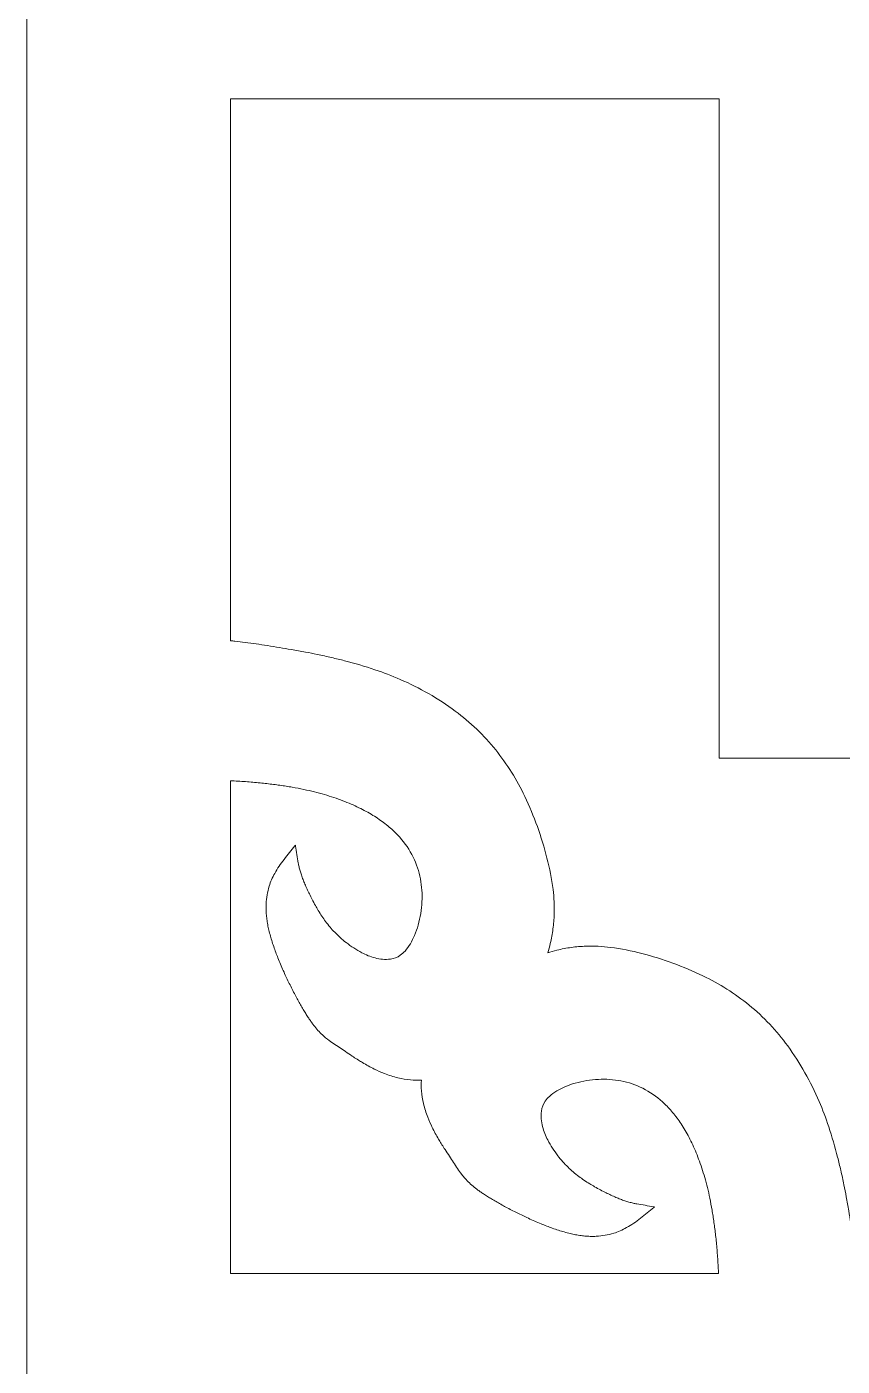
# Model space of a CAD drawing. Header units: centimetres. Extents: x -10 to 9.2, y -12 to 12.7.
# Drawn here: x 0.001 to 1.85, y -2.689 to 0.348 of the extents above; entities that cross this region are included whole.
import ezdxf

# ---------------------------------------------------------------- set-up
doc = ezdxf.new("R2010")
doc.units = ezdxf.units.CM
doc.header["$MEASUREMENT"] = 0
doc.layers.add('layer 1', color=7, linetype='Continuous')

msp = doc.modelspace()

# ---------------------------------------------------------------- linework, layer by layer
at = {"layer": 'layer 1', "color": 242, "lineweight": 9}
for points, knots in [([(9.19904, 12.67695), (9.19904, 4.45748), (9.19904, -3.76202), (9.19904, -11.9815), (9.19904, -11.9815), (6.13291, -11.9815), (3.06675, -11.9815), (0.00061, -11.9815), (0.00061, -11.9815), (0.00061, -3.76202), (0.00061, 4.45748), (0.00061, 12.67695), (0.00061, 12.67695), (3.06675, 12.67695), (6.13291, 12.67695), (9.19904, 12.67695)], [0, 0, 0, 0, 0.2, 0.2, 0.2, 0.2, 0.4, 0.4, 0.4, 0.4, 0.6, 0.6, 0.6, 0.6, 1, 1, 1, 1]), ([(1.18213, -1.75183), (1.18901, -1.74966), (1.19601, -1.74772), (1.20299, -1.74601), (1.20299, -1.74601), (1.21381, -1.74338), (1.22472, -1.74131), (1.23572, -1.73981), (1.23572, -1.73981), (1.24678, -1.7383), (1.25788, -1.73735), (1.26902, -1.73698), (1.26902, -1.73698), (1.28765, -1.73637), (1.30625, -1.73728), (1.32469, -1.7397), (1.32469, -1.7397), (1.34853, -1.74282), (1.37217, -1.74741), (1.3955, -1.75346), (1.3955, -1.75346), (1.4433, -1.76585), (1.48974, -1.78283), (1.5343, -1.80423), (1.5343, -1.80423), (1.57164, -1.82217), (1.60664, -1.84437), (1.63884, -1.87054), (1.63884, -1.87054), (1.67193, -1.89743), (1.7013, -1.92843), (1.72643, -1.96298), (1.72643, -1.96298), (1.75488, -2.00211), (1.77877, -2.0442), (1.79773, -2.08878), (1.79773, -2.08878), (1.80575, -2.10762), (1.81304, -2.12678), (1.81943, -2.14621), (1.81943, -2.14621), (1.82704, -2.16914), (1.83379, -2.19233), (1.83977, -2.21573), (1.83977, -2.21573), (1.84228, -2.22551), (1.84462, -2.23531), (1.84688, -2.24515), (1.84688, -2.24515), (1.84937, -2.25606), (1.85175, -2.26702), (1.85398, -2.278), (1.85398, -2.278), (1.85583, -2.28699), (1.85758, -2.296), (1.85929, -2.30503), (1.85929, -2.30503), (1.86131, -2.31571), (1.86322, -2.32638), (1.86505, -2.33708), (1.86505, -2.33708), (1.86802, -2.35524), (1.87095, -2.37341), (1.87387, -2.39155), (1.87387, -2.39155), (1.8752, -2.40027), (1.87646, -2.40897), (1.87767, -2.41771), (1.87767, -2.41771), (1.87879, -2.42591), (1.87986, -2.43415), (1.88089, -2.44242), (1.88089, -2.44242), (1.88191, -2.45042), (1.88284, -2.45841), (1.88375, -2.46643), (1.88375, -2.46643), (1.88419, -2.47059), (1.88464, -2.47476), (1.88507, -2.47893), (1.88507, -2.47893), (2.25821, -2.47893), (2.63128, -2.47893), (3.00439, -2.47893), (3.00439, -2.47893), (3.00439, -2.08957), (3.00439, -1.7002), (3.00439, -1.31083), (3.00439, -1.31083), (2.53278, -1.31083), (2.06114, -1.31083), (1.58956, -1.31083), (1.58956, -1.31083), (1.58372, -1.31083), (1.57792, -1.31083), (1.57214, -1.31083), (1.57214, -1.31083), (1.57187, -1.31083), (1.5716, -1.31083), (1.57132, -1.31083), (1.57132, -1.31083), (1.57132, -1.31056), (1.57132, -1.31028), (1.57132, -1.31002), (1.57132, -1.31002), (1.57132, -1.30417), (1.57132, -1.29834), (1.57132, -1.2925), (1.57132, -1.2925), (1.57132, -1.2737), (1.57132, -1.2549), (1.57132, -1.23611), (1.57132, -1.23611), (1.57132, -1.15814), (1.57132, -1.08015), (1.57132, -1.0022), (1.57132, -1.0022), (1.57132, -0.60671), (1.57132, -0.21123), (1.57132, 0.18426), (1.57132, 0.18426), (1.20187, 0.18426), (0.83246, 0.18426), (0.46304, 0.18426), (0.46304, 0.18426), (0.46304, -0.2253), (0.46304, -0.63487), (0.46304, -1.04443), (0.46304, -1.04443), (0.46613, -1.04479), (0.46921, -1.04512), (0.47233, -1.04546), (0.47233, -1.04546), (0.48028, -1.04635), (0.48823, -1.04732), (0.49619, -1.04833), (0.49619, -1.04833), (0.50435, -1.04935), (0.51256, -1.05047), (0.52073, -1.0516), (0.52073, -1.0516), (0.52933, -1.0528), (0.53788, -1.05404), (0.54647, -1.05536), (0.54647, -1.05536), (0.56453, -1.05829), (0.58256, -1.06128), (0.60059, -1.06421), (0.60059, -1.06421), (0.61129, -1.06609), (0.62194, -1.06804), (0.63262, -1.07008), (0.63262, -1.07008), (0.6416, -1.07177), (0.65058, -1.07357), (0.65949, -1.07542), (0.65949, -1.07542), (0.67041, -1.07768), (0.68125, -1.08005), (0.69212, -1.08257), (0.69212, -1.08257), (0.70189, -1.08483), (0.71162, -1.08722), (0.72134, -1.08972), (0.72134, -1.08972), (0.74458, -1.09575), (0.76763, -1.10258), (0.79038, -1.11021), (0.79038, -1.11021), (0.80971, -1.11668), (0.82871, -1.12397), (0.84743, -1.13204), (0.84743, -1.13204), (0.8917, -1.15116), (0.93353, -1.17519), (0.97241, -1.20384), (0.97241, -1.20384), (1.00671, -1.22914), (1.03746, -1.25869), (1.06423, -1.29204), (1.06423, -1.29204), (1.09018, -1.32445), (1.11224, -1.35968), (1.13006, -1.39729), (1.13006, -1.39729), (1.15135, -1.44216), (1.1682, -1.48887), (1.1805, -1.53701), (1.1805, -1.53701), (1.18647, -1.56048), (1.19106, -1.58426), (1.19415, -1.6083), (1.19415, -1.6083), (1.19656, -1.62689), (1.19747, -1.6456), (1.19685, -1.66434), (1.19685, -1.66434), (1.1965, -1.67554), (1.19559, -1.68674), (1.19407, -1.69784), (1.19407, -1.69784), (1.19257, -1.70893), (1.19051, -1.71991), (1.18792, -1.73079), (1.18792, -1.73079), (1.1862, -1.73787), (1.18429, -1.74488), (1.18213, -1.75183)], [0, 0, 0, 0, 0.0188679, 0.0188679, 0.0188679, 0.0188679, 0.0377358, 0.0377358, 0.0377358, 0.0377358, 0.0566038, 0.0566038, 0.0566038, 0.0566038, 0.0754717, 0.0754717, 0.0754717, 0.0754717, 0.0943396, 0.0943396, 0.0943396, 0.0943396, 0.1132075, 0.1132075, 0.1132075, 0.1132075, 0.1320755, 0.1320755, 0.1320755, 0.1320755, 0.1509434, 0.1509434, 0.1509434, 0.1509434, 0.1698113, 0.1698113, 0.1698113, 0.1698113, 0.1886792, 0.1886792, 0.1886792, 0.1886792, 0.2075472, 0.2075472, 0.2075472, 0.2075472, 0.2264151, 0.2264151, 0.2264151, 0.2264151, 0.245283, 0.245283, 0.245283, 0.245283, 0.2641509, 0.2641509, 0.2641509, 0.2641509, 0.2830189, 0.2830189, 0.2830189, 0.2830189, 0.3018868, 0.3018868, 0.3018868, 0.3018868, 0.3207547, 0.3207547, 0.3207547, 0.3207547, 0.3396226, 0.3396226, 0.3396226, 0.3396226, 0.3584906, 0.3584906, 0.3584906, 0.3584906, 0.3773585, 0.3773585, 0.3773585, 0.3773585, 0.3962264, 0.3962264, 0.3962264, 0.3962264, 0.4150943, 0.4150943, 0.4150943, 0.4150943, 0.4339623, 0.4339623, 0.4339623, 0.4339623, 0.4528302, 0.4528302, 0.4528302, 0.4528302, 0.4716981, 0.4716981, 0.4716981, 0.4716981, 0.490566, 0.490566, 0.490566, 0.490566, 0.509434, 0.509434, 0.509434, 0.509434, 0.5283019, 0.5283019, 0.5283019, 0.5283019, 0.5471698, 0.5471698, 0.5471698, 0.5471698, 0.5660377, 0.5660377, 0.5660377, 0.5660377, 0.5849057, 0.5849057, 0.5849057, 0.5849057, 0.6037736, 0.6037736, 0.6037736, 0.6037736, 0.6226415, 0.6226415, 0.6226415, 0.6226415, 0.6415094, 0.6415094, 0.6415094, 0.6415094, 0.6603774, 0.6603774, 0.6603774, 0.6603774, 0.6792453, 0.6792453, 0.6792453, 0.6792453, 0.6981132, 0.6981132, 0.6981132, 0.6981132, 0.7169811, 0.7169811, 0.7169811, 0.7169811, 0.7358491, 0.7358491, 0.7358491, 0.7358491, 0.754717, 0.754717, 0.754717, 0.754717, 0.7735849, 0.7735849, 0.7735849, 0.7735849, 0.7924528, 0.7924528, 0.7924528, 0.7924528, 0.8113208, 0.8113208, 0.8113208, 0.8113208, 0.8301887, 0.8301887, 0.8301887, 0.8301887, 0.8490566, 0.8490566, 0.8490566, 0.8490566, 0.8679245, 0.8679245, 0.8679245, 0.8679245, 0.8867925, 0.8867925, 0.8867925, 0.8867925, 0.9056604, 0.9056604, 0.9056604, 0.9056604, 0.9245283, 0.9245283, 0.9245283, 0.9245283, 0.9433962, 0.9433962, 0.9433962, 0.9433962, 0.9622642, 0.9622642, 0.9622642, 0.9622642, 1, 1, 1, 1]), ([(0.8955, -2.0404), (0.88728, -2.04088), (0.87911, -2.0408), (0.87091, -2.04012), (0.87091, -2.04012), (0.86131, -2.03931), (0.85182, -2.03777), (0.84241, -2.0355), (0.84241, -2.0355), (0.832, -2.03298), (0.82175, -2.02973), (0.81173, -2.02583), (0.81173, -2.02583), (0.80384, -2.02275), (0.79614, -2.01932), (0.78861, -2.01553), (0.78861, -2.01553), (0.77959, -2.01102), (0.77077, -2.00616), (0.76212, -2.00099), (0.76212, -2.00099), (0.75897, -1.9991), (0.75578, -1.99716), (0.75266, -1.9952), (0.75266, -1.9952), (0.74887, -1.99281), (0.74512, -1.99038), (0.74136, -1.98793), (0.74136, -1.98793), (0.74049, -1.98736), (0.73964, -1.98679), (0.73877, -1.98621), (0.73877, -1.98621), (0.73375, -1.98286), (0.72872, -1.9795), (0.72369, -1.97614), (0.72369, -1.97614), (0.71453, -1.97002), (0.70536, -1.96391), (0.69619, -1.95778), (0.69619, -1.95778), (0.69168, -1.95469), (0.68723, -1.95148), (0.68288, -1.94816), (0.68288, -1.94816), (0.67973, -1.94574), (0.67668, -1.94321), (0.67368, -1.9406), (0.67368, -1.9406), (0.67016, -1.93746), (0.66679, -1.93417), (0.66352, -1.93074), (0.66352, -1.93074), (0.66009, -1.92706), (0.65682, -1.92326), (0.65371, -1.9193), (0.65371, -1.9193), (0.65207, -1.91726), (0.65049, -1.91518), (0.64895, -1.91309), (0.64895, -1.91309), (0.64719, -1.91067), (0.64549, -1.90823), (0.64378, -1.90577), (0.64378, -1.90577), (0.64214, -1.90335), (0.64048, -1.90092), (0.63892, -1.89843), (0.63892, -1.89843), (0.63697, -1.89548), (0.63511, -1.8925), (0.63328, -1.88949), (0.63328, -1.88949), (0.63138, -1.88644), (0.62955, -1.88337), (0.62768, -1.88029), (0.62768, -1.88029), (0.62565, -1.87684), (0.62365, -1.87338), (0.62167, -1.86989), (0.62167, -1.86989), (0.6196, -1.86625), (0.61754, -1.8626), (0.61551, -1.85891), (0.61551, -1.85891), (0.61339, -1.85507), (0.61133, -1.8512), (0.60926, -1.84731), (0.60926, -1.84731), (0.6047, -1.83879), (0.60031, -1.83017), (0.59605, -1.82151), (0.59605, -1.82151), (0.59192, -1.81309), (0.58789, -1.80461), (0.58405, -1.79606), (0.58405, -1.79606), (0.57967, -1.78641), (0.57549, -1.77669), (0.57157, -1.7669), (0.57157, -1.7669), (0.56814, -1.75842), (0.56492, -1.7499), (0.56188, -1.74128), (0.56188, -1.74128), (0.56024, -1.73656), (0.55863, -1.73182), (0.55715, -1.72708), (0.55715, -1.72708), (0.55579, -1.72282), (0.55451, -1.71853), (0.55328, -1.71423), (0.55328, -1.71423), (0.55199, -1.70964), (0.5508, -1.70505), (0.5497, -1.70041), (0.5497, -1.70041), (0.54874, -1.69637), (0.54788, -1.6923), (0.54707, -1.6882), (0.54707, -1.6882), (0.54631, -1.68404), (0.54565, -1.67985), (0.54509, -1.67566), (0.54509, -1.67566), (0.54452, -1.67171), (0.54415, -1.66776), (0.54385, -1.66377), (0.54385, -1.66377), (0.54355, -1.65994), (0.54339, -1.65609), (0.54331, -1.65223), (0.54331, -1.65223), (0.54326, -1.64854), (0.54331, -1.64487), (0.54349, -1.64119), (0.54349, -1.64119), (0.54381, -1.63428), (0.54457, -1.62743), (0.54575, -1.62063), (0.54575, -1.62063), (0.54685, -1.61404), (0.54842, -1.60755), (0.55041, -1.60116), (0.55041, -1.60116), (0.55358, -1.59099), (0.55777, -1.58121), (0.56294, -1.5719), (0.56294, -1.5719), (0.56917, -1.56069), (0.5763, -1.55007), (0.5843, -1.54005), (0.5843, -1.54005), (0.59238, -1.52988), (0.60052, -1.5197), (0.60862, -1.50951), (0.60862, -1.50951), (0.609, -1.50905), (0.60938, -1.50857), (0.60976, -1.50809), (0.60976, -1.50809), (0.60987, -1.50868), (0.60996, -1.50929), (0.61005, -1.5099), (0.61005, -1.5099), (0.61219, -1.52277), (0.6143, -1.53561), (0.61646, -1.54849), (0.61646, -1.54849), (0.61692, -1.55127), (0.61745, -1.55401), (0.61809, -1.55675), (0.61809, -1.55675), (0.6188, -1.55993), (0.61962, -1.56308), (0.62052, -1.56619), (0.62052, -1.56619), (0.62138, -1.5693), (0.62235, -1.57237), (0.62335, -1.5754), (0.62335, -1.5754), (0.62457, -1.57892), (0.62581, -1.58241), (0.62716, -1.58587), (0.62716, -1.58587), (0.62844, -1.58928), (0.62978, -1.59264), (0.63121, -1.59599), (0.63121, -1.59599), (0.63284, -1.59983), (0.63454, -1.60369), (0.63628, -1.60749), (0.63628, -1.60749), (0.63798, -1.61118), (0.63972, -1.61483), (0.6415, -1.61847), (0.6415, -1.61847), (0.64354, -1.62267), (0.64567, -1.62685), (0.64781, -1.63101), (0.64781, -1.63101), (0.65021, -1.63564), (0.65268, -1.64023), (0.65523, -1.6448), (0.65523, -1.6448), (0.65724, -1.64851), (0.6594, -1.65217), (0.66156, -1.65582), (0.66156, -1.65582), (0.66426, -1.66031), (0.66707, -1.66475), (0.67, -1.66911), (0.67, -1.66911), (0.67264, -1.6731), (0.67539, -1.67701), (0.67825, -1.68084), (0.67825, -1.68084), (0.68147, -1.68522), (0.68489, -1.68952), (0.68839, -1.69369), (0.68839, -1.69369), (0.69179, -1.6977), (0.6953, -1.70161), (0.69897, -1.7054), (0.69897, -1.7054), (0.70301, -1.70958), (0.70718, -1.71364), (0.71151, -1.71754), (0.71151, -1.71754), (0.71585, -1.72145), (0.72034, -1.72521), (0.72497, -1.7288), (0.72497, -1.7288), (0.73613, -1.73746), (0.74797, -1.74512), (0.76045, -1.75171), (0.76045, -1.75171), (0.77001, -1.75676), (0.78007, -1.76074), (0.79051, -1.76359), (0.79051, -1.76359), (0.80187, -1.76671), (0.81362, -1.7676), (0.8253, -1.76619), (0.8253, -1.76619), (0.83344, -1.76523), (0.84106, -1.7623), (0.84779, -1.75758), (0.84779, -1.75758), (0.85176, -1.75481), (0.85539, -1.75156), (0.85861, -1.7479), (0.85861, -1.7479), (0.86319, -1.74275), (0.86726, -1.73718), (0.8708, -1.73126), (0.8708, -1.73126), (0.87435, -1.7253), (0.8775, -1.71909), (0.88019, -1.71269), (0.88019, -1.71269), (0.88344, -1.70495), (0.88618, -1.69704), (0.88842, -1.68898), (0.88842, -1.68898), (0.89327, -1.67173), (0.89613, -1.65407), (0.89695, -1.63616), (0.89695, -1.63616), (0.89777, -1.61885), (0.89662, -1.60154), (0.89339, -1.5845), (0.89339, -1.5845), (0.89018, -1.56722), (0.88461, -1.55059), (0.87682, -1.53485), (0.87682, -1.53485), (0.86868, -1.51852), (0.85848, -1.50341), (0.84636, -1.48982), (0.84636, -1.48982), (0.83987, -1.48258), (0.83298, -1.47574), (0.82565, -1.46938), (0.82565, -1.46938), (0.81744, -1.46223), (0.80884, -1.45557), (0.79991, -1.44942), (0.79991, -1.44942), (0.79529, -1.44624), (0.79057, -1.4432), (0.7858, -1.44028), (0.7858, -1.44028), (0.78071, -1.43715), (0.77553, -1.43413), (0.77023, -1.43128), (0.77023, -1.43128), (0.76488, -1.42835), (0.75947, -1.42557), (0.754, -1.42291), (0.754, -1.42291), (0.74808, -1.42006), (0.74212, -1.41731), (0.73611, -1.41471), (0.73611, -1.41471), (0.7299, -1.41206), (0.72367, -1.40951), (0.71735, -1.40711), (0.71735, -1.40711), (0.7107, -1.40458), (0.70403, -1.40218), (0.69726, -1.39995), (0.69726, -1.39995), (0.69027, -1.39759), (0.68319, -1.3954), (0.67607, -1.39334), (0.67607, -1.39334), (0.66843, -1.39112), (0.6608, -1.38907), (0.65305, -1.38716), (0.65305, -1.38716), (0.64506, -1.38515), (0.63705, -1.3833), (0.62901, -1.38162), (0.62901, -1.38162), (0.6202, -1.37978), (0.61143, -1.37809), (0.60262, -1.37653), (0.60262, -1.37653), (0.59808, -1.37576), (0.59352, -1.37498), (0.58901, -1.37429), (0.58901, -1.37429), (0.58429, -1.37351), (0.57953, -1.37282), (0.57473, -1.37213), (0.57473, -1.37213), (0.56993, -1.37145), (0.5651, -1.37078), (0.56029, -1.37018), (0.56029, -1.37018), (0.55521, -1.36953), (0.55013, -1.3689), (0.54504, -1.36834), (0.54504, -1.36834), (0.53988, -1.36776), (0.53473, -1.36721), (0.52958, -1.36671), (0.52958, -1.36671), (0.52419, -1.36616), (0.51879, -1.36565), (0.51338, -1.36522), (0.51338, -1.36522), (0.50786, -1.36474), (0.5024, -1.36431), (0.49689, -1.3639), (0.49689, -1.3639), (0.49111, -1.36348), (0.48537, -1.3631), (0.47959, -1.36276), (0.47959, -1.36276), (0.47408, -1.36242), (0.46854, -1.36212), (0.46304, -1.36185), (0.46304, -1.36185), (0.46304, -1.73423), (0.46304, -2.10657), (0.46304, -2.47893), (0.46304, -2.47893), (0.83192, -2.47893), (1.20078, -2.47893), (1.56961, -2.47893), (1.56961, -2.47893), (1.5696, -2.47821), (1.56955, -2.47749), (1.56953, -2.47674), (1.56953, -2.47674), (1.56924, -2.47086), (1.56894, -2.46497), (1.56857, -2.45912), (1.56857, -2.45912), (1.5682, -2.4533), (1.56783, -2.44749), (1.56743, -2.44168), (1.56743, -2.44168), (1.56706, -2.43615), (1.56661, -2.43063), (1.56615, -2.42511), (1.56615, -2.42511), (1.56566, -2.41967), (1.5652, -2.41422), (1.56467, -2.40877), (1.56467, -2.40877), (1.56415, -2.40358), (1.56361, -2.3984), (1.56303, -2.3932), (1.56303, -2.3932), (1.56245, -2.3881), (1.56186, -2.38299), (1.56122, -2.37789), (1.56122, -2.37789), (1.56061, -2.37301), (1.55994, -2.36816), (1.55928, -2.36329), (1.55928, -2.36329), (1.55861, -2.35851), (1.55791, -2.35372), (1.55713, -2.34895), (1.55713, -2.34895), (1.55642, -2.34437), (1.55569, -2.33982), (1.55489, -2.33527), (1.55489, -2.33527), (1.55337, -2.32638), (1.55167, -2.31754), (1.54986, -2.30869), (1.54986, -2.30869), (1.54816, -2.30059), (1.54634, -2.2925), (1.54435, -2.28446), (1.54435, -2.28446), (1.54245, -2.27671), (1.54039, -2.26897), (1.53819, -2.2613), (1.53819, -2.2613), (1.53617, -2.25412), (1.53397, -2.24701), (1.53163, -2.23995), (1.53163, -2.23995), (1.52943, -2.23315), (1.52704, -2.22642), (1.52451, -2.21974), (1.52451, -2.21974), (1.52213, -2.2134), (1.51963, -2.20709), (1.51696, -2.20086), (1.51696, -2.20086), (1.5144, -2.1948), (1.5117, -2.1888), (1.50885, -2.18286), (1.50885, -2.18286), (1.50619, -2.17734), (1.50341, -2.17188), (1.50051, -2.1665), (1.50051, -2.1665), (1.49768, -2.16119), (1.49468, -2.15596), (1.49158, -2.1508), (1.49158, -2.1508), (1.48868, -2.14601), (1.48564, -2.14128), (1.48249, -2.13664), (1.48249, -2.13664), (1.4764, -2.12763), (1.46975, -2.11896), (1.46266, -2.1107), (1.46266, -2.1107), (1.45633, -2.10335), (1.44958, -2.09637), (1.44239, -2.08988), (1.44239, -2.08988), (1.42886, -2.07766), (1.41388, -2.06739), (1.39763, -2.05921), (1.39763, -2.05921), (1.38204, -2.05135), (1.36548, -2.04576), (1.34832, -2.04249), (1.34832, -2.04249), (1.3314, -2.03928), (1.31421, -2.03808), (1.297, -2.0389), (1.297, -2.0389), (1.27925, -2.03976), (1.26168, -2.04263), (1.24456, -2.04751), (1.24456, -2.04751), (1.23652, -2.04978), (1.22869, -2.05254), (1.22101, -2.0558), (1.22101, -2.0558), (1.21463, -2.0585), (1.20849, -2.06165), (1.20256, -2.06526), (1.20256, -2.06526), (1.19667, -2.06882), (1.19116, -2.07293), (1.18601, -2.07752), (1.18601, -2.07752), (1.1824, -2.08077), (1.17917, -2.08442), (1.17639, -2.08841), (1.17639, -2.08841), (1.17171, -2.09518), (1.16881, -2.10286), (1.16785, -2.11104), (1.16785, -2.11104), (1.16646, -2.12281), (1.16737, -2.13465), (1.17044, -2.14609), (1.17044, -2.14609), (1.17327, -2.15659), (1.17722, -2.16672), (1.18225, -2.17635), (1.18225, -2.17635), (1.1888, -2.18889), (1.19641, -2.20085), (1.20501, -2.21207), (1.20501, -2.21207), (1.20858, -2.21672), (1.2123, -2.22125), (1.2162, -2.22562), (1.2162, -2.22562), (1.22004, -2.23), (1.22407, -2.23421), (1.22825, -2.23825), (1.22825, -2.23825), (1.232, -2.24193), (1.23588, -2.24546), (1.23986, -2.24889), (1.23986, -2.24889), (1.24402, -2.25244), (1.24829, -2.25584), (1.25263, -2.25912), (1.25263, -2.25912), (1.25645, -2.262), (1.26034, -2.26476), (1.26425, -2.26742), (1.26425, -2.26742), (1.26862, -2.27037), (1.27305, -2.27318), (1.27749, -2.27591), (1.27749, -2.27591), (1.28108, -2.2781), (1.28475, -2.28023), (1.28845, -2.28231), (1.28845, -2.28231), (1.29296, -2.28485), (1.29754, -2.28733), (1.30214, -2.28976), (1.30214, -2.28976), (1.30626, -2.29192), (1.3104, -2.29404), (1.31457, -2.2961), (1.31457, -2.2961), (1.31822, -2.29792), (1.32183, -2.29965), (1.3255, -2.30137), (1.3255, -2.30137), (1.32929, -2.30312), (1.33306, -2.30483), (1.33692, -2.30646), (1.33692, -2.30646), (1.34023, -2.30789), (1.34358, -2.30926), (1.34695, -2.31057), (1.34695, -2.31057), (1.35038, -2.3119), (1.35384, -2.31317), (1.35735, -2.31436), (1.35735, -2.31436), (1.36039, -2.31539), (1.36341, -2.31635), (1.36649, -2.31724), (1.36649, -2.31724), (1.36962, -2.31814), (1.37275, -2.31895), (1.37589, -2.31967), (1.37589, -2.31967), (1.37859, -2.32032), (1.38134, -2.32087), (1.38411, -2.32132), (1.38411, -2.32132), (1.39686, -2.32346), (1.40964, -2.32562), (1.42243, -2.32778), (1.42243, -2.32778), (1.42303, -2.32788), (1.42363, -2.32798), (1.42421, -2.32808), (1.42421, -2.32808), (1.42375, -2.32844), (1.4233, -2.32883), (1.42281, -2.32922), (1.42281, -2.32922), (1.4127, -2.33739), (1.4026, -2.34554), (1.39248, -2.3537), (1.39248, -2.3537), (1.38254, -2.36174), (1.37199, -2.36891), (1.36086, -2.37519), (1.36086, -2.37519), (1.3516, -2.38042), (1.34189, -2.38463), (1.33177, -2.38781), (1.33177, -2.38781), (1.32544, -2.3898), (1.31898, -2.39137), (1.31246, -2.39251), (1.31246, -2.39251), (1.30568, -2.39371), (1.29887, -2.39445), (1.29204, -2.3948), (1.29204, -2.3948), (1.28838, -2.39496), (1.28472, -2.39501), (1.28106, -2.39496), (1.28106, -2.39496), (1.27719, -2.3949), (1.27338, -2.39472), (1.26955, -2.39443), (1.26955, -2.39443), (1.26562, -2.39414), (1.2617, -2.39371), (1.25778, -2.39319), (1.25778, -2.39319), (1.25361, -2.39262), (1.24944, -2.39193), (1.24531, -2.39115), (1.24531, -2.39115), (1.24127, -2.39038), (1.23723, -2.3895), (1.23318, -2.38853), (1.23318, -2.38853), (1.22861, -2.38742), (1.22401, -2.38621), (1.21944, -2.38492), (1.21944, -2.38492), (1.21518, -2.38369), (1.21093, -2.38241), (1.20669, -2.38105), (1.20669, -2.38105), (1.20199, -2.37953), (1.19727, -2.37793), (1.19258, -2.37626), (1.19258, -2.37626), (1.18407, -2.37322), (1.17554, -2.36997), (1.16716, -2.36653), (1.16716, -2.36653), (1.15743, -2.36253), (1.14778, -2.35833), (1.13819, -2.35396), (1.13819, -2.35396), (1.12969, -2.35005), (1.12129, -2.34602), (1.11293, -2.34185), (1.11293, -2.34185), (1.10433, -2.33756), (1.09575, -2.33315), (1.08726, -2.32859), (1.08726, -2.32859), (1.0834, -2.32651), (1.07958, -2.32439), (1.07574, -2.32227), (1.07574, -2.32227), (1.0721, -2.32024), (1.06848, -2.31817), (1.06485, -2.31609), (1.06485, -2.31609), (1.0614, -2.31407), (1.05797, -2.31207), (1.05453, -2.31), (1.05453, -2.31), (1.05147, -2.30817), (1.04841, -2.3063), (1.04536, -2.30441), (1.04536, -2.30441), (1.0424, -2.30253), (1.03944, -2.30064), (1.03649, -2.2987), (1.03649, -2.2987), (1.03407, -2.29712), (1.03161, -2.29548), (1.02919, -2.29381), (1.02919, -2.29381), (1.02677, -2.29212), (1.02437, -2.29039), (1.02198, -2.2886), (1.02198, -2.2886), (1.01988, -2.28706), (1.01779, -2.28545), (1.01577, -2.28384), (1.01577, -2.28384), (1.01184, -2.2807), (1.00806, -2.27738), (1.00442, -2.2739), (1.00442, -2.2739), (1.00098, -2.27067), (0.99774, -2.26726), (0.99463, -2.2637), (0.99463, -2.2637), (0.99201, -2.26069), (0.98951, -2.25761), (0.98712, -2.25444), (0.98712, -2.25444), (0.98387, -2.25012), (0.98076, -2.24573), (0.97771, -2.24126), (0.97771, -2.24126), (0.97157, -2.23195), (0.96544, -2.22267), (0.95933, -2.21335), (0.95933, -2.21335), (0.95597, -2.20832), (0.95267, -2.20328), (0.94935, -2.19822), (0.94935, -2.19822), (0.94878, -2.19736), (0.94822, -2.1965), (0.94765, -2.19561), (0.94765, -2.19561), (0.94518, -2.19182), (0.94278, -2.18802), (0.94038, -2.18419), (0.94038, -2.18419), (0.93844, -2.18104), (0.93651, -2.17786), (0.93463, -2.17468), (0.93463, -2.17468), (0.92945, -2.16598), (0.92466, -2.15709), (0.9202, -2.14803), (0.9202, -2.14803), (0.91645, -2.14043), (0.913, -2.13266), (0.90997, -2.12474), (0.90997, -2.12474), (0.90607, -2.11464), (0.90285, -2.10434), (0.90035, -2.0938), (0.90035, -2.0938), (0.89812, -2.08437), (0.89658, -2.07481), (0.8958, -2.06513), (0.8958, -2.06513), (0.89512, -2.05689), (0.895, -2.04865), (0.8955, -2.0404)], [0, 0, 0, 0, 0.0053763, 0.0053763, 0.0053763, 0.0053763, 0.0107527, 0.0107527, 0.0107527, 0.0107527, 0.016129, 0.016129, 0.016129, 0.016129, 0.0215054, 0.0215054, 0.0215054, 0.0215054, 0.0268817, 0.0268817, 0.0268817, 0.0268817, 0.0322581, 0.0322581, 0.0322581, 0.0322581, 0.0376344, 0.0376344, 0.0376344, 0.0376344, 0.0430108, 0.0430108, 0.0430108, 0.0430108, 0.0483871, 0.0483871, 0.0483871, 0.0483871, 0.0537634, 0.0537634, 0.0537634, 0.0537634, 0.0591398, 0.0591398, 0.0591398, 0.0591398, 0.0645161, 0.0645161, 0.0645161, 0.0645161, 0.0698925, 0.0698925, 0.0698925, 0.0698925, 0.0752688, 0.0752688, 0.0752688, 0.0752688, 0.0806452, 0.0806452, 0.0806452, 0.0806452, 0.0860215, 0.0860215, 0.0860215, 0.0860215, 0.0913978, 0.0913978, 0.0913978, 0.0913978, 0.0967742, 0.0967742, 0.0967742, 0.0967742, 0.1021505, 0.1021505, 0.1021505, 0.1021505, 0.1075269, 0.1075269, 0.1075269, 0.1075269, 0.1129032, 0.1129032, 0.1129032, 0.1129032, 0.1182796, 0.1182796, 0.1182796, 0.1182796, 0.1236559, 0.1236559, 0.1236559, 0.1236559, 0.1290323, 0.1290323, 0.1290323, 0.1290323, 0.1344086, 0.1344086, 0.1344086, 0.1344086, 0.1397849, 0.1397849, 0.1397849, 0.1397849, 0.1451613, 0.1451613, 0.1451613, 0.1451613, 0.1505376, 0.1505376, 0.1505376, 0.1505376, 0.155914, 0.155914, 0.155914, 0.155914, 0.1612903, 0.1612903, 0.1612903, 0.1612903, 0.1666667, 0.1666667, 0.1666667, 0.1666667, 0.172043, 0.172043, 0.172043, 0.172043, 0.1774194, 0.1774194, 0.1774194, 0.1774194, 0.1827957, 0.1827957, 0.1827957, 0.1827957, 0.188172, 0.188172, 0.188172, 0.188172, 0.1935484, 0.1935484, 0.1935484, 0.1935484, 0.1989247, 0.1989247, 0.1989247, 0.1989247, 0.2043011, 0.2043011, 0.2043011, 0.2043011, 0.2096774, 0.2096774, 0.2096774, 0.2096774, 0.2150538, 0.2150538, 0.2150538, 0.2150538, 0.2204301, 0.2204301, 0.2204301, 0.2204301, 0.2258065, 0.2258065, 0.2258065, 0.2258065, 0.2311828, 0.2311828, 0.2311828, 0.2311828, 0.2365591, 0.2365591, 0.2365591, 0.2365591, 0.2419355, 0.2419355, 0.2419355, 0.2419355, 0.2473118, 0.2473118, 0.2473118, 0.2473118, 0.2526882, 0.2526882, 0.2526882, 0.2526882, 0.2580645, 0.2580645, 0.2580645, 0.2580645, 0.2634409, 0.2634409, 0.2634409, 0.2634409, 0.2688172, 0.2688172, 0.2688172, 0.2688172, 0.2741935, 0.2741935, 0.2741935, 0.2741935, 0.2795699, 0.2795699, 0.2795699, 0.2795699, 0.2849462, 0.2849462, 0.2849462, 0.2849462, 0.2903226, 0.2903226, 0.2903226, 0.2903226, 0.2956989, 0.2956989, 0.2956989, 0.2956989, 0.3010753, 0.3010753, 0.3010753, 0.3010753, 0.3064516, 0.3064516, 0.3064516, 0.3064516, 0.311828, 0.311828, 0.311828, 0.311828, 0.3172043, 0.3172043, 0.3172043, 0.3172043, 0.3225806, 0.3225806, 0.3225806, 0.3225806, 0.327957, 0.327957, 0.327957, 0.327957, 0.3333333, 0.3333333, 0.3333333, 0.3333333, 0.3387097, 0.3387097, 0.3387097, 0.3387097, 0.344086, 0.344086, 0.344086, 0.344086, 0.3494624, 0.3494624, 0.3494624, 0.3494624, 0.3548387, 0.3548387, 0.3548387, 0.3548387, 0.3602151, 0.3602151, 0.3602151, 0.3602151, 0.3655914, 0.3655914, 0.3655914, 0.3655914, 0.3709677, 0.3709677, 0.3709677, 0.3709677, 0.3763441, 0.3763441, 0.3763441, 0.3763441, 0.3817204, 0.3817204, 0.3817204, 0.3817204, 0.3870968, 0.3870968, 0.3870968, 0.3870968, 0.3924731, 0.3924731, 0.3924731, 0.3924731, 0.3978495, 0.3978495, 0.3978495, 0.3978495, 0.4032258, 0.4032258, 0.4032258, 0.4032258, 0.4086022, 0.4086022, 0.4086022, 0.4086022, 0.4139785, 0.4139785, 0.4139785, 0.4139785, 0.4193548, 0.4193548, 0.4193548, 0.4193548, 0.4247312, 0.4247312, 0.4247312, 0.4247312, 0.4301075, 0.4301075, 0.4301075, 0.4301075, 0.4354839, 0.4354839, 0.4354839, 0.4354839, 0.4408602, 0.4408602, 0.4408602, 0.4408602, 0.4462366, 0.4462366, 0.4462366, 0.4462366, 0.4516129, 0.4516129, 0.4516129, 0.4516129, 0.4569892, 0.4569892, 0.4569892, 0.4569892, 0.4623656, 0.4623656, 0.4623656, 0.4623656, 0.4677419, 0.4677419, 0.4677419, 0.4677419, 0.4731183, 0.4731183, 0.4731183, 0.4731183, 0.4784946, 0.4784946, 0.4784946, 0.4784946, 0.483871, 0.483871, 0.483871, 0.483871, 0.4892473, 0.4892473, 0.4892473, 0.4892473, 0.4946237, 0.4946237, 0.4946237, 0.4946237, 0.5, 0.5, 0.5, 0.5, 0.5053763, 0.5053763, 0.5053763, 0.5053763, 0.5107527, 0.5107527, 0.5107527, 0.5107527, 0.516129, 0.516129, 0.516129, 0.516129, 0.5215054, 0.5215054, 0.5215054, 0.5215054, 0.5268817, 0.5268817, 0.5268817, 0.5268817, 0.5322581, 0.5322581, 0.5322581, 0.5322581, 0.5376344, 0.5376344, 0.5376344, 0.5376344, 0.5430108, 0.5430108, 0.5430108, 0.5430108, 0.5483871, 0.5483871, 0.5483871, 0.5483871, 0.5537634, 0.5537634, 0.5537634, 0.5537634, 0.5591398, 0.5591398, 0.5591398, 0.5591398, 0.5645161, 0.5645161, 0.5645161, 0.5645161, 0.5698925, 0.5698925, 0.5698925, 0.5698925, 0.5752688, 0.5752688, 0.5752688, 0.5752688, 0.5806452, 0.5806452, 0.5806452, 0.5806452, 0.5860215, 0.5860215, 0.5860215, 0.5860215, 0.5913978, 0.5913978, 0.5913978, 0.5913978, 0.5967742, 0.5967742, 0.5967742, 0.5967742, 0.6021505, 0.6021505, 0.6021505, 0.6021505, 0.6075269, 0.6075269, 0.6075269, 0.6075269, 0.6129032, 0.6129032, 0.6129032, 0.6129032, 0.6182796, 0.6182796, 0.6182796, 0.6182796, 0.6236559, 0.6236559, 0.6236559, 0.6236559, 0.6290323, 0.6290323, 0.6290323, 0.6290323, 0.6344086, 0.6344086, 0.6344086, 0.6344086, 0.6397849, 0.6397849, 0.6397849, 0.6397849, 0.6451613, 0.6451613, 0.6451613, 0.6451613, 0.6505376, 0.6505376, 0.6505376, 0.6505376, 0.655914, 0.655914, 0.655914, 0.655914, 0.6612903, 0.6612903, 0.6612903, 0.6612903, 0.6666667, 0.6666667, 0.6666667, 0.6666667, 0.672043, 0.672043, 0.672043, 0.672043, 0.6774194, 0.6774194, 0.6774194, 0.6774194, 0.6827957, 0.6827957, 0.6827957, 0.6827957, 0.688172, 0.688172, 0.688172, 0.688172, 0.6935484, 0.6935484, 0.6935484, 0.6935484, 0.6989247, 0.6989247, 0.6989247, 0.6989247, 0.7043011, 0.7043011, 0.7043011, 0.7043011, 0.7096774, 0.7096774, 0.7096774, 0.7096774, 0.7150538, 0.7150538, 0.7150538, 0.7150538, 0.7204301, 0.7204301, 0.7204301, 0.7204301, 0.7258065, 0.7258065, 0.7258065, 0.7258065, 0.7311828, 0.7311828, 0.7311828, 0.7311828, 0.7365591, 0.7365591, 0.7365591, 0.7365591, 0.7419355, 0.7419355, 0.7419355, 0.7419355, 0.7473118, 0.7473118, 0.7473118, 0.7473118, 0.7526882, 0.7526882, 0.7526882, 0.7526882, 0.7580645, 0.7580645, 0.7580645, 0.7580645, 0.7634409, 0.7634409, 0.7634409, 0.7634409, 0.7688172, 0.7688172, 0.7688172, 0.7688172, 0.7741935, 0.7741935, 0.7741935, 0.7741935, 0.7795699, 0.7795699, 0.7795699, 0.7795699, 0.7849462, 0.7849462, 0.7849462, 0.7849462, 0.7903226, 0.7903226, 0.7903226, 0.7903226, 0.7956989, 0.7956989, 0.7956989, 0.7956989, 0.8010753, 0.8010753, 0.8010753, 0.8010753, 0.8064516, 0.8064516, 0.8064516, 0.8064516, 0.811828, 0.811828, 0.811828, 0.811828, 0.8172043, 0.8172043, 0.8172043, 0.8172043, 0.8225806, 0.8225806, 0.8225806, 0.8225806, 0.827957, 0.827957, 0.827957, 0.827957, 0.8333333, 0.8333333, 0.8333333, 0.8333333, 0.8387097, 0.8387097, 0.8387097, 0.8387097, 0.844086, 0.844086, 0.844086, 0.844086, 0.8494624, 0.8494624, 0.8494624, 0.8494624, 0.8548387, 0.8548387, 0.8548387, 0.8548387, 0.8602151, 0.8602151, 0.8602151, 0.8602151, 0.8655914, 0.8655914, 0.8655914, 0.8655914, 0.8709677, 0.8709677, 0.8709677, 0.8709677, 0.8763441, 0.8763441, 0.8763441, 0.8763441, 0.8817204, 0.8817204, 0.8817204, 0.8817204, 0.8870968, 0.8870968, 0.8870968, 0.8870968, 0.8924731, 0.8924731, 0.8924731, 0.8924731, 0.8978495, 0.8978495, 0.8978495, 0.8978495, 0.9032258, 0.9032258, 0.9032258, 0.9032258, 0.9086022, 0.9086022, 0.9086022, 0.9086022, 0.9139785, 0.9139785, 0.9139785, 0.9139785, 0.9193548, 0.9193548, 0.9193548, 0.9193548, 0.9247312, 0.9247312, 0.9247312, 0.9247312, 0.9301075, 0.9301075, 0.9301075, 0.9301075, 0.9354839, 0.9354839, 0.9354839, 0.9354839, 0.9408602, 0.9408602, 0.9408602, 0.9408602, 0.9462366, 0.9462366, 0.9462366, 0.9462366, 0.9516129, 0.9516129, 0.9516129, 0.9516129, 0.9569892, 0.9569892, 0.9569892, 0.9569892, 0.9623656, 0.9623656, 0.9623656, 0.9623656, 0.9677419, 0.9677419, 0.9677419, 0.9677419, 0.9731183, 0.9731183, 0.9731183, 0.9731183, 0.9784946, 0.9784946, 0.9784946, 0.9784946, 0.983871, 0.983871, 0.983871, 0.983871, 0.9892473, 0.9892473, 0.9892473, 0.9892473, 1, 1, 1, 1])]:
    msp.add_open_spline(points, degree=3, knots=knots, dxfattribs=at)

doc.saveas('drawing.dxf')
